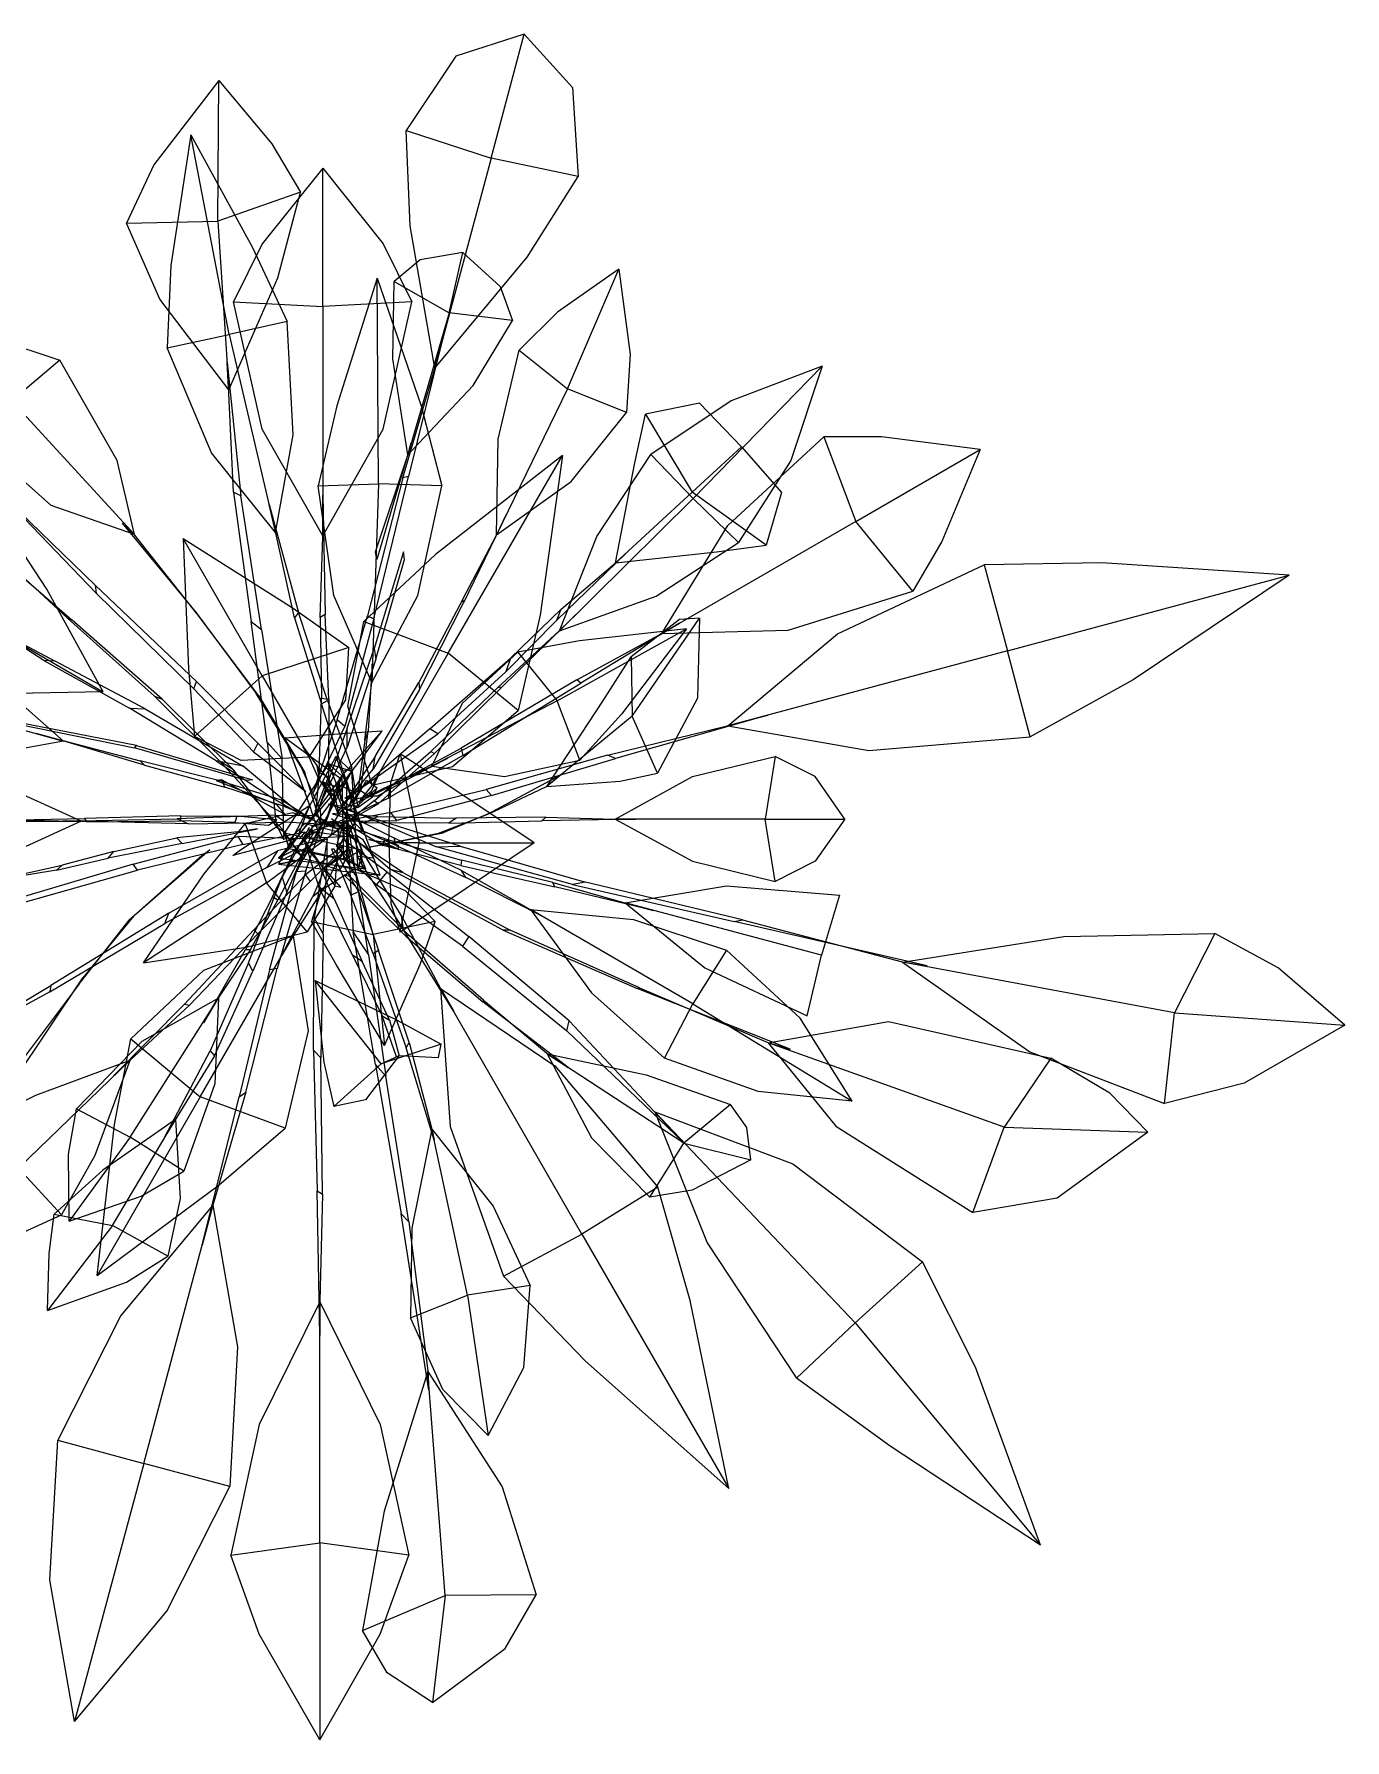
# Model space of a CAD drawing. Extents: x -0.0122 to 0.013, y -0.0111 to 0.0107.
# Drawn here: x -0.00378 to 0.013, y -0.01113 to 0.01068 of the extents above; entities that cross this region are included whole.
import ezdxf

# ---------------------------------------------------------------- set-up
doc = ezdxf.new("R2010")
doc.units = 0
doc.linetypes.add('LEAF_G', pattern=[10000, 10000, 0])
doc.layers.get('0').update_dxf_attribs({"linetype": 'CONTINUOUS'})

msp = doc.modelspace()

# ---------------------------------------------------------------- linework, layer by layer
at = {"color": 3, "linetype": 'LEAF_G'}
for points in [[(0.002497, 0.010685, 0.014079), (0.001621, 0.010403, 0.014939), (0.000987, 0.009454, 0.015629), (0.002072, 0.009097, 0.015394)], [(0.002497, 0.010685, 0.014079), (0.003115, 0.010003, 0.014939), (0.003189, 0.008864, 0.015629), (0.002072, 0.009097, 0.015394)], [(-0.001413, 0.01009, 0.003757), (-0.002243, 0.009012, 0.005473), (-0.002592, 0.008266, 0.006268), (-0.001426, 0.008292, 0.006254)], [(-0.001413, 0.01009, 0.003757), (-0.000733, 0.009282, 0.005676), (-0.000367, 0.008664, 0.006567), (-0.001426, 0.008292, 0.006254)], [(-0.001769, 0.009397, 0.018768), (-0.002024, 0.007725, 0.019124), (-0.002074, 0.006671, 0.019216), (-0.001277, 0.006843, 0.019178)], [(-0.001769, 0.009397, 0.018768), (-0.000981, 0.007955, 0.019302), (-0.000536, 0.007009, 0.019478), (-0.001277, 0.006843, 0.019178)], [(0.001352, 0.006411, 0.016085), (0.001039, 0.008233, 0.016054), (0.000987, 0.009454, 0.015629), (0.002072, 0.009097, 0.015394)], [(-0.000082, 0.008971, 0.009667), (-0.000856, 0.008004, 0.011199), (-0.001222, 0.00726, 0.012028), (-0.000082, 0.0072, 0.011792)], [(-0.000082, 0.008971, 0.009667), (0.000691, 0.008004, 0.011199), (0.001057, 0.00726, 0.012028), (-0.000082, 0.0072, 0.011792)], [(0.001352, 0.006411, 0.016085), (0.002533, 0.007833, 0.016054), (0.003189, 0.008864, 0.015629), (0.002072, 0.009097, 0.015394)], [(-0.001285, 0.006135, 0.008071), (-0.000658, 0.007566, 0.007401), (-0.000367, 0.008664, 0.006567), (-0.001426, 0.008292, 0.006254)], [(-0.001285, 0.006135, 0.008071), (-0.002168, 0.007296, 0.007198), (-0.002592, 0.008266, 0.006268), (-0.001426, 0.008292, 0.006254)], [(0.001712, 0.007894, 0.001228), (0.001163, 0.007799, 0.003544), (0.000832, 0.007523, 0.004912), (0.001538, 0.00712, 0.004835)], [(0.001712, 0.007894, 0.001228), (0.00219, 0.007459, 0.00352), (0.002347, 0.007022, 0.004878), (0.001538, 0.00712, 0.004835)], [(0.003708, 0.007678, 0.009642), (0.002922, 0.007129, 0.01108), (0.002433, 0.006644, 0.011885), (0.00305, 0.00615, 0.011684)], [(0.003708, 0.007678, 0.009642), (0.003854, 0.006588, 0.010976), (0.003806, 0.005846, 0.01173), (0.00305, 0.00615, 0.011684)], [(0.000616, 0.007562, 0.020599), (0.0001, 0.005931, 0.020848), (-0.000142, 0.004907, 0.020992), (0.000632, 0.004932, 0.020735)], [(0.000616, 0.007562, 0.020599), (0.001176, 0.005931, 0.020726), (0.001443, 0.004907, 0.020813), (0.000632, 0.004932, 0.020735)], [(0.001008, 0.005306, 0.007903), (0.000816, 0.006533, 0.006723), (0.000832, 0.007523, 0.004912), (0.001538, 0.00712, 0.004835)], [(-0.000082, 0.004267, 0.013153), (-0.000856, 0.005632, 0.012681), (-0.001222, 0.00726, 0.012028), (-0.000082, 0.0072, 0.011792)], [(-0.000082, 0.004267, 0.013153), (0.000691, 0.005632, 0.012681), (0.001057, 0.00726, 0.012028), (-0.000082, 0.0072, 0.011792)], [(-0.000684, 0.004309, 0.018975), (-0.000462, 0.00556, 0.01935), (-0.000536, 0.007009, 0.019478), (-0.001277, 0.006843, 0.019178)], [(0.001008, 0.005306, 0.007903), (0.001844, 0.006193, 0.006699), (0.002347, 0.007022, 0.004878), (0.001538, 0.00712, 0.004835)], [(-0.005389, 0.006675, 0.010568), (-0.004246, 0.00678, 0.011795), (-0.003445, 0.006514, 0.012478), (-0.004062, 0.005994, 0.012602)], [(-0.000684, 0.004309, 0.018975), (-0.001505, 0.005331, 0.019172), (-0.002074, 0.006671, 0.019216), (-0.001277, 0.006843, 0.019178)], [(0.001351, 0.006408, 0.016075), (0.001456, 0.0068, 0.01597), (0.001014, 0.005029, 0.016297), (0.000942, 0.005011, 0.016476)], [(0.002144, 0.004283, 0.013266), (0.002165, 0.005503, 0.01275), (0.002433, 0.006644, 0.011885), (0.00305, 0.00615, 0.011684)], [(-0.002492, 0.004284, 0.013556), (-0.002714, 0.005233, 0.01292), (-0.003445, 0.006514, 0.012478), (-0.004062, 0.005994, 0.012602)], [(-0.001284, 0.006088, 0.008103), (-0.001306, 0.006485, 0.00774), (-0.001128, 0.004779, 0.008927), (-0.001225, 0.004828, 0.009087)], [(0.006309, 0.006438, 0.016471), (0.005146, 0.005995, 0.016946), (0.004117, 0.00531, 0.017176), (0.004659, 0.004746, 0.016943)], [(0.006309, 0.006438, 0.016471), (0.005907, 0.00523, 0.01686), (0.005239, 0.004182, 0.01705), (0.004659, 0.004746, 0.016943)], [(0.002144, 0.004283, 0.013266), (0.003097, 0.004962, 0.012645), (0.003806, 0.005846, 0.01173), (0.00305, 0.00615, 0.011684)], [(-0.002492, 0.004284, 0.013556), (-0.003558, 0.004658, 0.013278), (-0.00469, 0.005666, 0.013007), (-0.004062, 0.005994, 0.012602)], [(0.005279, 0.005408, -0.000683), (0.00474, 0.005963, 0.001662), (0.004049, 0.005825, 0.004587), (0.004647, 0.004827, 0.004522)], [(0.003663, 0.003922, 0.007853), (0.003911, 0.0052, 0.005838), (0.004049, 0.005825, 0.004587), (0.004647, 0.004827, 0.004522)], [(0.001007, 0.005302, 0.007907), (0.00105, 0.005456, 0.007565), (0.000609, 0.003966, 0.008803), (0.000594, 0.004062, 0.008897)], [(0.004257, 0.003019, 0.010909), (0.005102, 0.0044, 0.009929), (0.006331, 0.005533, 0.00859), (0.00674, 0.004453, 0.008432)], [(0.008331, 0.005372, 0.005148), (0.007068, 0.005535, 0.007263), (0.006331, 0.005533, 0.00859), (0.00674, 0.004453, 0.008432)], [(0.002985, 0.005297, 0.025017), (0.00136, 0.004029, 0.023657), (0.000444, 0.003175, 0.022801), (0.001525, 0.002768, 0.022645)], [(0.002985, 0.005297, 0.025017), (0.002699, 0.003255, 0.023657), (0.002418, 0.002035, 0.022801), (0.001525, 0.002768, 0.022645)], [(0.002948, 0.003054, 0.016878), (0.003424, 0.004262, 0.01714), (0.004117, 0.00531, 0.017176), (0.004659, 0.004746, 0.016943)], [(0.005279, 0.005408, -0.000683), (0.005787, 0.004824, 0.001662), (0.005592, 0.004148, 0.004587), (0.004647, 0.004827, 0.004522)], [(0.008331, 0.005372, 0.005148), (0.007841, 0.004195, 0.007263), (0.007471, 0.003559, 0.00859), (0.00674, 0.004453, 0.008432)], [(0.001014, 0.005029, 0.016297), (0.000942, 0.005011, 0.016476), (0.00049, 0.003245, 0.016329), (0.000574, 0.003208, 0.016122)], [(-0.004107, 0.004708, 0.017371), (-0.004256, 0.004857, 0.017284), (-0.002993, 0.003638, 0.016981), (-0.002981, 0.003534, 0.017143)], [(-0.001128, 0.004779, 0.008927), (-0.001225, 0.004828, 0.009087), (-0.000998, 0.003171, 0.009759), (-0.000866, 0.00307, 0.009605)], [(0.000545, 0.002394, 0.019966), (0.00006, 0.003506, 0.0205), (-0.000142, 0.004907, 0.020992), (0.000632, 0.004932, 0.020735)], [(0.000545, 0.002394, 0.019966), (0.001136, 0.003506, 0.020379), (0.001443, 0.004907, 0.020813), (0.000632, 0.004932, 0.020735)], [(0.003663, 0.003922, 0.007853), (0.004958, 0.004062, 0.005838), (0.005592, 0.004148, 0.004587), (0.004647, 0.004827, 0.004522)], [(-0.000683, 0.004304, 0.018973), (-0.000767, 0.004671, 0.018996), (-0.000392, 0.003288, 0.018715), (-0.000443, 0.003221, 0.018821)], [(-0.000082, 0.004259, 0.013152), (-0.000082, 0.00479, 0.013063), (-0.000051, 0.003261, 0.013348), (-0.000116, 0.003222, 0.013526)], [(0.002948, 0.003054, 0.016878), (0.004185, 0.003497, 0.017054), (0.005239, 0.004182, 0.01705), (0.004659, 0.004746, 0.016943)], [(-0.00447, 0.004256, 0.008501), (-0.004679, 0.004398, 0.008222), (-0.003289, 0.00319, 0.008967), (-0.003347, 0.003214, 0.009087)], [(-0.002488, 0.004279, 0.013557), (-0.002649, 0.004429, 0.013418), (-0.001692, 0.003275, 0.013755), (-0.001696, 0.003279, 0.01389)], [(0.002141, 0.004278, 0.013268), (0.00227, 0.004544, 0.013034), (0.00172, 0.003411, 0.013773), (0.001709, 0.00346, 0.013899)], [(0.004257, 0.003019, 0.010909), (0.005876, 0.003061, 0.009929), (0.007471, 0.003559, 0.00859), (0.00674, 0.004453, 0.008432)], [(-0.002891, 0.002275, 0.001412), (-0.003613, 0.003585, 0.003072), (-0.004056, 0.004264, 0.004339), (-0.004415, 0.003155, 0.004366)], [(-0.001869, 0.004235, 0.022356), (-0.000461, 0.003342, 0.021308), (0.000251, 0.002842, 0.020521), (-0.000856, 0.00248, 0.020474)], [(-0.001869, 0.004235, 0.022356), (-0.0018, 0.002569, 0.021308), (-0.001723, 0.001702, 0.020521), (-0.000856, 0.00248, 0.020474)], [(0.000964, 0.003966, 0.011958), (0.00095, 0.004062, 0.012052), (0.000578, 0.002828, 0.012963), (0.000598, 0.002692, 0.012885)], [(0.003659, 0.003918, 0.00786), (0.003795, 0.004043, 0.007353), (0.002915, 0.003191, 0.008772), (0.00297, 0.00333, 0.008894)], [(0.005103, 0.00184, 0.015332), (0.006507, 0.003017, 0.015809), (0.008381, 0.003899, 0.01601), (0.00868, 0.002799, 0.015766)], [(0.012287, 0.003766, 0.015311), (0.009887, 0.003923, 0.015871), (0.008381, 0.003899, 0.01601), (0.00868, 0.002799, 0.015766)], [(0.012287, 0.003766, 0.015311), (0.010288, 0.002429, 0.015871), (0.008971, 0.001697, 0.01601), (0.00868, 0.002799, 0.015766)], [(-0.002993, 0.003638, 0.016981), (-0.002981, 0.003534, 0.017143), (-0.001731, 0.002313, 0.016322), (-0.001696, 0.002406, 0.016119)], [(-0.001692, 0.003275, 0.013755), (-0.001696, 0.003279, 0.01389), (-0.000935, 0.002253, 0.013992), (-0.000898, 0.002224, 0.013841)], [(-0.000392, 0.003288, 0.018715), (-0.000443, 0.003221, 0.018821), (-0.000099, 0.002119, 0.018311), (-0.00002, 0.002162, 0.018181)], [(0.00172, 0.003411, 0.013773), (0.001709, 0.00346, 0.013899), (0.00115, 0.002395, 0.014281), (0.001156, 0.002303, 0.014152)], [(0.002945, 0.003054, 0.016849), (0.003212, 0.003315, 0.016877), (0.002212, 0.002333, 0.016502), (0.002153, 0.002325, 0.016623)], [(0.002915, 0.003191, 0.008772), (0.00297, 0.00333, 0.008894), (0.00232, 0.002705, 0.00956), (0.002263, 0.002529, 0.009267)], [(-0.003397, 0.001643, 0.015404), (-0.004336, 0.002467, 0.015846), (-0.005624, 0.003084, 0.016132), (-0.005851, 0.002314, 0.015986)], [(-0.002891, 0.002275, 0.001412), (-0.004386, 0.002245, 0.003072), (-0.005195, 0.002289, 0.004339), (-0.004415, 0.003155, 0.004366)], [(-0.004269, 0.003071, 0.008052), (-0.004285, 0.00308, 0.007522), (-0.003505, 0.002666, 0.009343), (-0.003649, 0.002674, 0.009472)], [(-0.003289, 0.00319, 0.008967), (-0.003347, 0.003214, 0.009087), (-0.002234, 0.002219, 0.009596), (-0.002135, 0.002179, 0.009479)], [(-0.000998, 0.003171, 0.009759), (-0.000866, 0.00307, 0.009605), (-0.000602, 0.001416, 0.009792), (-0.000794, 0.001628, 0.010052)], [(-0.000051, 0.003261, 0.013348), (-0.000116, 0.003222, 0.013526), (-0.000096, 0.002191, 0.013529), (-0.000005, 0.002181, 0.013321)], [(0.00049, 0.003245, 0.016329), (0.000574, 0.003208, 0.016122), (0.000199, 0.001832, 0.015605), (0.000102, 0.001917, 0.015969)], [(0.00055, 0.001079, 0.019395), (0.000241, 0.002091, 0.020965), (0.000444, 0.003175, 0.022801), (0.001525, 0.002768, 0.022645)], [(0.004574, 0.003081, 0.020466), (0.003205, 0.002925, 0.020402), (0.002416, 0.002779, 0.020229), (0.002919, 0.002157, 0.02007)], [(0.004574, 0.003081, 0.020466), (0.003743, 0.001987, 0.020341), (0.003209, 0.001398, 0.02014), (0.002919, 0.002157, 0.02007)], [(0.004258, 0.00302, 0.010911), (0.004485, 0.003151, 0.010674), (0.003222, 0.002385, 0.011194), (0.003168, 0.002429, 0.011375)], [(0.004738, 0.003214, 0.002835), (0.004484, 0.0032, 0.004545), (0.003864, 0.002722, 0.0065), (0.003876, 0.001962, 0.006201)], [(0.004738, 0.003214, 0.002835), (0.004714, 0.002191, 0.004228), (0.004202, 0.001234, 0.006033), (0.003876, 0.001962, 0.006201)], [(-0.000255, 0.001439, 0.017472), (0.000216, 0.00217, 0.01886), (0.000251, 0.002842, 0.020521), (-0.000856, 0.00248, 0.020474)], [(-0.003505, 0.002666, 0.009343), (-0.003649, 0.002674, 0.009472), (-0.002555, 0.002066, 0.010769), (-0.002353, 0.002054, 0.010666)], [(0.000578, 0.002828, 0.012963), (0.000598, 0.002692, 0.012885), (0.000233, 0.001567, 0.013408), (0.000231, 0.00181, 0.013526)], [(0.000545, 0.002394, 0.019967), (0.000553, 0.002632, 0.020034), (0.000499, 0.001773, 0.019355), (0.000459, 0.001657, 0.019413)], [(0.00055, 0.001079, 0.019395), (0.001581, 0.001318, 0.020965), (0.002418, 0.002035, 0.022801), (0.001525, 0.002768, 0.022645)], [(0.00232, 0.002705, 0.00956), (0.002263, 0.002529, 0.009267), (0.001393, 0.001736, 0.009353), (0.00129, 0.0018, 0.009714)], [(0.001316, 0.001325, 0.018706), (0.001707, 0.002129, 0.019424), (0.002416, 0.002779, 0.020229), (0.002919, 0.002157, 0.02007)], [(0.002787, 0.001063, 0.008279), (0.003494, 0.002142, 0.007202), (0.003864, 0.002722, 0.0065), (0.003876, 0.001962, 0.006201)], [(0.005103, 0.00184, 0.015332), (0.006907, 0.001523, 0.015809), (0.008971, 0.001697, 0.01601), (0.00868, 0.002799, 0.015766)], [(-0.001731, 0.002313, 0.016322), (-0.001696, 0.002406, 0.016119), (-0.000914, 0.001616, 0.014981), (-0.000967, 0.001505, 0.015348)], [(-0.000255, 0.001439, 0.017472), (-0.001124, 0.001397, 0.01886), (-0.001723, 0.001702, 0.020521), (-0.000856, 0.00248, 0.020474)], [(0.003222, 0.002385, 0.011194), (0.003168, 0.002429, 0.011375), (0.00169, 0.001552, 0.011461), (0.001712, 0.00146, 0.011255)], [(-0.003397, 0.001643, 0.015404), (-0.004615, 0.001421, 0.015877), (-0.006034, 0.001543, 0.016178), (-0.005851, 0.002314, 0.015986)], [(-0.002234, 0.002219, 0.009596), (-0.002135, 0.002179, 0.009479), (-0.001224, 0.001278, 0.009653), (-0.001391, 0.00138, 0.00984)], [(-0.000935, 0.002253, 0.013992), (-0.000898, 0.002224, 0.013841), (-0.000312, 0.001243, 0.01366), (-0.000367, 0.001326, 0.013911)], [(-0.000096, 0.002191, 0.013529), (-0.000005, 0.002181, 0.013321), (-0.00001, 0.001186, 0.012516), (-0.000127, 0.001237, 0.012881)], [(0.00115, 0.002395, 0.014281), (0.001156, 0.002303, 0.014152), (0.000564, 0.001283, 0.014198), (0.000589, 0.001448, 0.014412)], [(0.002212, 0.002333, 0.016502), (0.002153, 0.002325, 0.016623), (0.001301, 0.001509, 0.016174), (0.00135, 0.001484, 0.016025)], [(-0.002555, 0.002066, 0.010769), (-0.002353, 0.002054, 0.010666), (-0.001098, 0.001323, 0.011521), (-0.001446, 0.001389, 0.011676)], [(-0.000099, 0.002119, 0.018311), (-0.00002, 0.002162, 0.018181), (0.000292, 0.001303, 0.017435), (0.000178, 0.001254, 0.017675)], [(0.001316, 0.001325, 0.018706), (0.002245, 0.001191, 0.019363), (0.003209, 0.001398, 0.02014), (0.002919, 0.002157, 0.02007)], [(0.005095, 0.001838, 0.015329), (0.005613, 0.001977, 0.015382), (0.003663, 0.001422, 0.014894), (0.003564, 0.001463, 0.015056)], [(-0.003172, 0.000618, 0.020146), (-0.004874, 0.001391, 0.020446), (-0.006632, 0.001758, 0.020456), (-0.00661, 0.000618, 0.020212)], [(-0.004264, 0.001935, 0.012222), (-0.004236, 0.001911, 0.012412), (-0.00249, 0.001556, 0.012142), (-0.002464, 0.001589, 0.011919)], [(-0.000567, 0.001686, 0.022425), (0.00029, 0.001749, 0.021347), (0.000679, 0.001776, 0.020625), (0.000137, 0.00117, 0.020697)], [(0.000199, 0.001832, 0.015605), (0.000102, 0.001917, 0.015969), (-0.000167, 0.001104, 0.015344), (-0.000198, 0.00099, 0.014912)], [(0.000233, 0.001567, 0.013408), (0.000231, 0.00181, 0.013526), (-0.00017, 0.000685, 0.013863), (-0.000152, 0.000753, 0.013669)], [(0.000119, 0.001034, 0.018438), (0.000485, 0.001513, 0.019413), (0.000679, 0.001776, 0.020625), (0.000137, 0.00117, 0.020697)], [(0.001393, 0.001736, 0.009353), (0.00129, 0.0018, 0.009714), (0.000183, 0.000849, 0.009299), (0.000343, 0.000996, 0.008506)], [(0.000499, 0.001773, 0.019355), (0.000459, 0.001657, 0.019413), (0.000363, 0.000965, 0.018432), (0.000416, 0.001076, 0.018332)], [(0.002787, 0.001063, 0.008279), (0.003724, 0.001132, 0.006886), (0.004202, 0.001234, 0.006033), (0.003876, 0.001962, 0.006201)], [(-0.003392, 0.001642, 0.015401), (-0.003748, 0.001739, 0.015479), (-0.002418, 0.001393, 0.014985), (-0.002361, 0.001334, 0.015092)], [(-0.00249, 0.001556, 0.012142), (-0.002464, 0.001589, 0.011919), (-0.000982, 0.001149, 0.011249), (-0.001051, 0.001138, 0.011629)], [(-0.000914, 0.001616, 0.014981), (-0.000967, 0.001505, 0.015348), (-0.0003, 0.000998, 0.014231), (-0.0003, 0.000998, 0.013783)], [(-0.000602, 0.001416, 0.009792), (-0.000794, 0.001628, 0.010052), (-0.000679, 0.000582, 0.010055), (-0.000581, 0.000381, 0.009755)], [(-0.000567, 0.001686, 0.022425), (-0.000248, 0.000812, 0.021408), (-0.000114, 0.000394, 0.020714), (0.000137, 0.00117, 0.020697)], [(-0.000256, 0.00144, 0.017464), (-0.000331, 0.00157, 0.017817), (-0.000157, 0.001333, 0.016457), (-0.000126, 0.001148, 0.016409)], [(0.00169, 0.001552, 0.011461), (0.001712, 0.00146, 0.011255), (0.000763, 0.000919, 0.010695), (0.000775, 0.00106, 0.011055)], [(-0.002418, 0.001393, 0.014985), (-0.002361, 0.001334, 0.015092), (-0.001335, 0.001055, 0.014412), (-0.001364, 0.001125, 0.014272)], [(-0.001098, 0.001323, 0.011521), (-0.001446, 0.001389, 0.011676), (-0.000735, 0.000922, 0.012065), (-0.000367, 0.00071, 0.011923)], [(-0.001224, 0.001278, 0.009653), (-0.001391, 0.00138, 0.00984), (-0.000552, 0.000464, 0.00984), (-0.000657, 0.000531, 0.009676)], [(0.000086, 0.001448, 0.000092), (-0.000648, 0.00007, 0.000092), (-0.000327, 0.000135, 0.003714), (0.00029, 0.001254, 0.003714)], [(-0.000327, 0.000135, 0.003714), (0.00029, 0.001254, 0.003714), (-0.000008, 0.001353, 0.006006), (-0.000569, 0.000472, 0.006006)], [(-0.000008, 0.001353, 0.006006), (-0.000569, 0.000472, 0.006006), (-0.000511, 0.000264, 0.008436), (0.000165, 0.001193, 0.008436)], [(-0.000312, 0.001243, 0.01366), (-0.000367, 0.001326, 0.013911), (-0.000115, 0.000764, 0.013705), (-0.000104, 0.000587, 0.013447)], [(-0.000157, 0.001333, 0.016457), (-0.000126, 0.001148, 0.016409), (0.000026, 0.000925, 0.015584), (0.000002, 0.00115, 0.015585)], [(-0.000008, 0.001353, 0.006006), (0.000419, 0.000255, 0.005914), (0.00019, 0.000125, 0.008344), (0.000165, 0.001193, 0.008436)], [(0.000373, -0.000005, 0.003668), (0.00029, 0.001254, 0.003714), (-0.000008, 0.001353, 0.006006), (0.000419, 0.000255, 0.005914)], [(0.000086, 0.001448, 0.000092), (0.000648, -0.00007, -0.000092), (0.000373, -0.000005, 0.003668), (0.00029, 0.001254, 0.003714)], [(0.000564, 0.001283, 0.014198), (0.000589, 0.001448, 0.014412), (0.000228, 0.000902, 0.014374), (0.000101, 0.000728, 0.014147)], [(0.001301, 0.001509, 0.016174), (0.00135, 0.001484, 0.016025), (0.000627, 0.000842, 0.01539), (0.000578, 0.000879, 0.015653)], [(0.000765, 0.000341, 0.017784), (0.000791, 0.001114, 0.019228), (0.000909, 0.00148, 0.020978), (0.001152, 0.000341, 0.020994)], [(0.001313, 0.001325, 0.0187), (0.001521, 0.001424, 0.018999), (0.00092, 0.001109, 0.018148), (0.000792, 0.001086, 0.018185)], [(0.002626, 0.000341, 0.023336), (0.001468, 0.001114, 0.021942), (0.000909, 0.00148, 0.020978), (0.001152, 0.000341, 0.020994)], [(0.003663, 0.001422, 0.014894), (0.003564, 0.001463, 0.015056), (0.00201, 0.001025, 0.014254), (0.002077, 0.000949, 0.014051)], [(0.003661, 0.000647, 0.012077), (0.004652, 0.001189, 0.011384), (0.005709, 0.001445, 0.010429), (0.005578, 0.000647, 0.010318)], [(0.0066, 0.000647, 0.008022), (0.00622, 0.001189, 0.009333), (0.005709, 0.001445, 0.010429), (0.005578, 0.000647, 0.010318)], [(-0.001378, 0.001149, 0.011249), (-0.001447, 0.001138, 0.011629), (-0.000679, 0.000837, 0.011187), (-0.000571, 0.00071, 0.010771)], [(-0.001335, 0.001055, 0.014412), (-0.001364, 0.001125, 0.014272), (-0.000612, 0.000894, 0.013394), (-0.000572, 0.000806, 0.013647)], [(-0.000511, 0.000264, 0.008436), (0.000165, 0.001193, 0.008436), (0.000086, 0.001006, 0.010086), (-0.000648, 0.000148, 0.010086)], [(0.000086, 0.001006, 0.010086), (-0.000648, 0.000148, 0.010086), (-0.000419, 0.000264, 0.011691), (0.000227, 0.001126, 0.011691)], [(-0.000419, 0.000264, 0.011691), (0.000227, 0.001126, 0.011691), (0.000353, 0.00066, 0.016275), (-0.000236, 0.000493, 0.016504)], [(-0.00001, 0.001186, 0.012516), (-0.000127, 0.001237, 0.012881), (-0.000176, 0.000708, 0.012253), (-0.000176, 0.000756, 0.011932)], [(0.000119, 0.001034, 0.018438), (-0.000053, 0.000575, 0.019474), (-0.000114, 0.000394, 0.020714), (0.000137, 0.00117, 0.020697)], [(0.000007, 0.000999, 0.017059), (-0.000077, 0.001124, 0.017106), (-0.000094, 0.001115, 0.016887), (0.000079, 0.000917, 0.016822)], [(-0.000025, 0.001098, 0.017738), (0.00004, 0.001003, 0.017665), (0.000007, 0.000999, 0.017059), (-0.000077, 0.001124, 0.017106)], [(0.000116, 0.001036, 0.018432), (0.000113, 0.001055, 0.0187), (-0.000025, 0.001098, 0.017738), (0.00004, 0.001003, 0.017665)], [(0.000026, 0.000925, 0.015584), (0.000002, 0.00115, 0.015585), (0.000045, 0.001063, 0.015286), (0.000128, 0.000687, 0.015317)], [(0.00019, 0.000125, 0.008344), (0.000165, 0.001193, 0.008436), (0.000086, 0.001006, 0.010086), (0.000465, 0.000009, 0.01004)], [(0.000086, 0.001006, 0.010086), (0.000465, 0.000009, 0.01004), (0.000227, 0.000125, 0.011716), (0.000227, 0.001126, 0.011691)], [(0.000292, 0.001303, 0.017435), (0.000178, 0.001254, 0.017675), (0.000318, 0.000817, 0.017208), (0.000369, 0.000822, 0.016898)], [(0.000227, 0.000125, 0.011716), (0.000227, 0.001126, 0.011691), (0.000353, 0.00066, 0.016275), (0.000236, 0.000423, 0.016493)], [(0.000613, 0.001045, 0.015437), (0.000328, 0.000784, 0.015454), (0.000259, 0.000762, 0.014876), (0.00048, 0.001145, 0.014806)], [(0.000549, 0.001077, 0.019396), (0.000643, 0.00124, 0.019695), (0.00054, 0.000999, 0.018151), (0.000397, 0.000882, 0.018096)], [(0.00092, 0.001109, 0.018148), (0.000792, 0.001086, 0.018185), (0.000486, 0.000935, 0.017548), (0.000624, 0.000945, 0.01747)], [(0.002783, 0.001061, 0.008283), (0.002936, 0.001196, 0.007965), (0.00203, 0.00071, 0.008781), (0.002106, 0.000743, 0.008888)], [(-0.000612, 0.000894, 0.013394), (-0.000572, 0.000806, 0.013647), (-0.000214, 0.000659, 0.013119), (-0.000254, 0.000661, 0.012808)], [(0.000763, 0.000919, 0.010695), (0.000775, 0.00106, 0.011055), (0.00016, 0.000762, 0.010509), (0.000034, 0.000573, 0.010086)], [(0.000316, 0.001, 0.017482), (0.000256, 0.000817, 0.017672), (0.000153, 0.000887, 0.017072), (0.000126, 0.001083, 0.01683)], [(0.000627, 0.000842, 0.01539), (0.000578, 0.000879, 0.015653), (0.000172, 0.000561, 0.015326), (0.000137, 0.000561, 0.015015)], [(0.000517, 0.000937, 0.016727), (0.000299, 0.000896, 0.016882), (0.000202, 0.000913, 0.016369), (0.000386, 0.001024, 0.016294)], [(0.000363, 0.000965, 0.018432), (0.000416, 0.001076, 0.018332), (0.000316, 0.001, 0.017482), (0.000256, 0.000817, 0.017672)], [(0.000486, 0.000935, 0.017548), (0.000624, 0.000945, 0.01747), (0.000517, 0.000937, 0.016727), (0.000299, 0.000896, 0.016882)], [(0.000372, 0.000797, 0.016388), (0.000554, 0.000931, 0.016397), (0.000613, 0.001045, 0.015437), (0.000328, 0.000784, 0.015454)], [(0.00054, 0.000999, 0.018151), (0.000397, 0.000882, 0.018096), (0.000372, 0.000797, 0.016388), (0.000554, 0.000931, 0.016397)], [(0.00201, 0.001025, 0.014254), (0.002077, 0.000949, 0.014051), (0.000865, 0.00063, 0.012924), (0.000789, 0.000731, 0.013289)], [(-0.003999, 0.000633, 0.009162), (-0.0042, 0.000633, 0.009018), (-0.003132, 0.000655, 0.009264), (-0.003101, 0.000609, 0.009388)], [(-0.003132, 0.000655, 0.009264), (-0.003101, 0.000609, 0.009388), (-0.001899, 0.000624, 0.009313), (-0.001896, 0.000687, 0.009168)], [(-0.001943, 0.00065, 0.019132), (-0.0018, 0.000585, 0.019245), (-0.000567, 0.000605, 0.017758), (-0.000691, 0.000696, 0.017592)], [(-0.001899, 0.000624, 0.009313), (-0.001896, 0.000687, 0.009168), (-0.001181, 0.000683, 0.008693), (-0.001208, 0.000602, 0.00895)], [(-0.001234, 0.00018, 0.011346), (-0.001132, 0.000251, 0.011706), (-0.000251, 0.000821, 0.011121), (-0.000411, 0.000396, 0.010436)], [(-0.001181, 0.000683, 0.008693), (-0.001208, 0.000602, 0.00895), (-0.000777, 0.000567, 0.008516), (-0.000669, 0.000638, 0.008206)], [(0.000118, 0.000512, 0.019573), (-0.000463, 0.000728, 0.020744), (-0.001073, 0.000586, 0.022105), (-0.000802, -0.000171, 0.021965)], [(-0.000567, 0.000605, 0.017758), (-0.000691, 0.000696, 0.017592), (-0.000168, 0.00069, 0.01609), (0.000025, 0.000574, 0.016404)], [(-0.000168, 0.00069, 0.01609), (0.000025, 0.000574, 0.016404), (0.000282, 0.000524, 0.015381), (0.000092, 0.000524, 0.014976)], [(0.001374, 0.00029, 0.012052), (0.001678, 0.000298, 0.01229), (-0.000007, 0.000835, 0.012424), (0.000147, 0.000815, 0.012174)], [(0.000444, 0.000597, 0.013275), (0.000622, 0.000678, 0.013462), (0.00007, 0.000713, 0.013734), (0.000042, 0.000713, 0.013388)], [(0.000427, 0.000496, 0.017209), (0.000376, 0.000634, 0.017436), (0.000158, 0.000754, 0.016741), (0.000241, 0.000688, 0.016446)], [(0.000865, 0.00063, 0.012924), (0.000789, 0.000731, 0.013289), (0.00017, 0.000616, 0.012597), (0.000178, 0.000618, 0.012149)], [(0.001625, 0.000656, 0.013055), (0.001534, 0.000593, 0.012941), (0.000444, 0.000597, 0.013275), (0.000622, 0.000678, 0.013462)], [(0.00203, 0.00071, 0.008781), (0.002106, 0.000743, 0.008888), (0.001458, 0.000471, 0.009238), (0.001378, 0.000456, 0.00901)], [(0.002722, 0.000625, 0.012414), (0.002773, 0.000671, 0.012531), (0.001625, 0.000656, 0.013055), (0.001534, 0.000593, 0.012941)], [(0.003655, 0.000647, 0.01208), (0.003921, 0.000647, 0.011811), (0.002722, 0.000625, 0.012414), (0.002773, 0.000671, 0.012531)], [(-0.003172, 0.000618, 0.020146), (-0.004874, -0.000155, 0.020446), (-0.006632, -0.000522, 0.020456), (-0.00661, 0.000618, 0.020212)], [(-0.003175, 0.000618, 0.020142), (-0.003402, 0.000618, 0.020153), (-0.001943, 0.00065, 0.019132), (-0.0018, 0.000585, 0.019245)], [(-0.002376, -0.001193, 0.023814), (-0.0016, -0.000055, 0.022768), (-0.001073, 0.000586, 0.022105), (-0.000802, -0.000171, 0.021965)], [(-0.001949, 0.000408, 0.007834), (-0.001882, 0.000333, 0.00808), (-0.000916, 0.000523, 0.007679), (-0.001125, 0.000489, 0.007144)], [(-0.001167, 0.000424, 0.012978), (-0.001105, 0.00032, 0.013346), (-0.000308, 0.000482, 0.013011), (-0.000384, 0.000393, 0.012624)], [(0.000118, 0.000512, 0.019573), (0.000075, -0.00021, 0.020683), (-0.00028, -0.000796, 0.022016), (-0.000802, -0.000171, 0.021965)], [(-0.000602, -0.000096, 0.007991), (-0.00054, -0.000291, 0.008168), (-0.000245, 0.000383, 0.008137), (-0.000257, 0.000539, 0.007926)], [(-0.000569, 0.000472, 0.006006), (0.000419, 0.000255, 0.005914), (0.00019, 0.000125, 0.008344), (-0.000511, 0.000264, 0.008436)], [(0.000373, -0.000005, 0.003668), (-0.000327, 0.000135, 0.003714), (-0.000569, 0.000472, 0.006006), (0.000419, 0.000255, 0.005914)], [(0.000331, 0.000432, 0.008981), (0.000272, 0.000425, 0.009241), (-0.000502, 0.000388, 0.008917), (-0.000312, 0.000589, 0.008412)], [(-0.000439, 0.00025, 0.011927), (-0.000358, 0.000179, 0.012175), (-0.000193, 0.000483, 0.011714), (-0.000235, 0.000453, 0.011492)], [(-0.000419, -0.000025, 0.014454), (-0.000296, -0.000016, 0.01482), (-0.000069, 0.00064, 0.014291), (-0.000069, 0.00064, 0.013843)], [(0.000227, 0.000125, 0.011716), (-0.000419, 0.000264, 0.011691), (-0.000236, 0.000493, 0.016504), (0.000236, 0.000423, 0.016493)], [(-0.000218, 0.000554, 0.016822), (0.000045, 0.000613, 0.016805), (0.00005, 0.000602, 0.016397), (-0.000222, 0.000447, 0.016378)], [(0.000088, 0.00062, 0.017458), (-0.000068, 0.000603, 0.017481), (-0.000218, 0.000554, 0.016822), (0.000045, 0.000613, 0.016805)], [(0.000054, 0.000556, 0.018703), (0.000177, 0.000578, 0.018651), (0.000088, 0.00062, 0.017458), (-0.000068, 0.000603, 0.017481)], [(0.000119, 0.000512, 0.019573), (0.000029, 0.000446, 0.019794), (0.000054, 0.000556, 0.018703), (0.000177, 0.000578, 0.018651)], [(0.000782, 0.000007, 0.013349), (0.000944, -0.000037, 0.013697), (0.000205, 0.000463, 0.013445), (0.00003, 0.000654, 0.01308)], [(0.000188, 0.000422, 0.01688), (0.000125, 0.000276, 0.016888), (0.000106, 0.000344, 0.016679), (0.000189, 0.000602, 0.016691)], [(0.000688, 0.000308, 0.013286), (0.000716, 0.000393, 0.013541), (0.000153, 0.000573, 0.013369), (0.0002, 0.000601, 0.013091)], [(0.000309, -0.000801, 0.013079), (0.000502, -0.001091, 0.013246), (0.000238, 0.000613, 0.01366), (0.000237, 0.000501, 0.013388)], [(0.000414, 0.000253, 0.017815), (0.000415, 0.00007, 0.017682), (0.000366, 0.000166, 0.01646), (0.000336, 0.000451, 0.016719)], [(0.000366, 0.000166, 0.01646), (0.000336, 0.000451, 0.016719), (0.000428, 0.00039, 0.015852), (0.000569, 0.000147, 0.015503)], [(0.000828, 0.000408, 0.01834), (0.000857, 0.00031, 0.018219), (0.000427, 0.000496, 0.017209), (0.000376, 0.000634, 0.017436)], [(0.001458, 0.000471, 0.009238), (0.001378, 0.000456, 0.00901), (0.000569, 0.000294, 0.008954), (0.000511, 0.000286, 0.009214)], [(0.003661, 0.000647, 0.012077), (0.004652, 0.000106, 0.011384), (0.005709, -0.000151, 0.010429), (0.005578, 0.000647, 0.010318)], [(0.0066, 0.000647, 0.008022), (0.00622, 0.000106, 0.009333), (0.005709, -0.000151, 0.010429), (0.005578, 0.000647, 0.010318)], [(-0.003417, 0.000059, 0.00759), (-0.00349, -0.000006, 0.007684), (-0.002828, 0.000146, 0.008079), (-0.002756, 0.000232, 0.007864)], [(-0.002828, 0.000146, 0.008079), (-0.002756, 0.000232, 0.007864), (-0.001949, 0.000408, 0.007834), (-0.001882, 0.000333, 0.00808)], [(-0.002557, -0.000647, 0.011891), (-0.002501, -0.00059, 0.011554), (-0.00163, 0.00018, 0.011346), (-0.001528, 0.000251, 0.011706)], [(-0.00245, -0.000008, 0.014036), (-0.002509, 0.00007, 0.013832), (-0.001167, 0.000424, 0.012978), (-0.001105, 0.00032, 0.013346)], [(-0.002102, -0.000691, 0.0128), (-0.002051, -0.000557, 0.012625), (-0.000662, 0.000239, 0.012924), (-0.000796, 0.000027, 0.013218)], [(-0.000662, 0.000239, 0.012924), (-0.000796, 0.000027, 0.013218), (-0.000056, 0.000397, 0.013516), (-0.000069, 0.00039, 0.013019)], [(-0.000658, -0.000389, 0.012665), (-0.000725, -0.00035, 0.012526), (-0.000439, 0.00025, 0.011927), (-0.000358, 0.000179, 0.012175)], [(-0.000648, 0.000148, 0.010086), (0.000465, 0.000009, 0.01004), (0.000227, 0.000125, 0.011716), (-0.000419, 0.000264, 0.011691)], [(0.00019, 0.000125, 0.008344), (-0.000511, 0.000264, 0.008436), (-0.000648, 0.000148, 0.010086), (0.000465, 0.000009, 0.01004)], [(-0.000135, -0.000213, 0.009157), (0.000063, -0.000375, 0.009244), (-0.000172, 0.000157, 0.009544), (-0.000331, 0.000415, 0.009462)], [(-0.000301, -0.000068, 0.016305), (-0.000244, -0.000154, 0.016555), (0.000153, 0.000246, 0.016071), (0.000177, 0.000304, 0.015764)], [(0.000072, -0.000206, 0.008942), (0.000148, -0.000223, 0.009201), (-0.000245, 0.000228, 0.008934), (-0.000298, 0.000343, 0.008647)], [(-0.000192, -0.000622, 0.014254), (-0.000075, -0.000826, 0.014561), (-0.000026, 0.000102, 0.014449), (-0.000026, 0.00039, 0.014106)], [(0.00012, 0.000132, 0.016581), (-0.000053, 0.000015, 0.016492), (-0.000031, 0.000042, 0.015419), (0.000229, 0.00026, 0.015605)], [(-0.000031, 0.000042, 0.015419), (0.000229, 0.00026, 0.015605), (0.00029, 0.000267, 0.014861), (0.000132, -0.000007, 0.014784)], [(0.000278, -0.000326, 0.014743), (0.000378, -0.000278, 0.01499), (0.000064, 0.000263, 0.014238), (0.000029, 0.000263, 0.013927)], [(0.000605, -0.000195, 0.016388), (0.000744, -0.000033, 0.016711), (0.000195, 0.000371, 0.01607), (0.000092, 0.000303, 0.015639)], [(0.000226, 0.000111, 0.017491), (0.000267, 0.000233, 0.017452), (0.000188, 0.000422, 0.01688), (0.000125, 0.000276, 0.016888)], [(0.000326, 0.000011, 0.018189), (0.000354, -0.000095, 0.018434), (0.000226, 0.000111, 0.017491), (0.000267, 0.000233, 0.017452)], [(0.000953, -0.000769, 0.019147), (0.000926, -0.000593, 0.019223), (0.000414, 0.000253, 0.017815), (0.000415, 0.00007, 0.017682)], [(0.000686, 0.000354, 0.015809), (0.000886, 0.000263, 0.015863), (0.000869, 0.000269, 0.015549), (0.000507, 0.000385, 0.015484)], [(0.00089, 0.000309, 0.016767), (0.000733, 0.000374, 0.016675), (0.000686, 0.000354, 0.015809), (0.000886, 0.000263, 0.015863)], [(0.001695, 0.000121, 0.013918), (0.001686, 0.000053, 0.013775), (0.000688, 0.000308, 0.013286), (0.000716, 0.000393, 0.013541)], [(0.000768, 0.000341, 0.017776), (0.000823, 0.000341, 0.018156), (0.00089, 0.000309, 0.016767), (0.000733, 0.000374, 0.016675)], [(0.000765, 0.000341, 0.017784), (0.000791, -0.000433, 0.019228), (0.000909, -0.000799, 0.020978), (0.001152, 0.000341, 0.020994)], [(0.001748, -0.000101, 0.019204), (0.001694, -0.000011, 0.019289), (0.000828, 0.000408, 0.01834), (0.000857, 0.00031, 0.018219)], [(0.002626, 0.000341, 0.023336), (0.001468, -0.000433, 0.021942), (0.000909, -0.000799, 0.020978), (0.001152, 0.000341, 0.020994)], [(0.00328, -0.000161, 0.011809), (0.003113, -0.000191, 0.011659), (0.001374, 0.00029, 0.012052), (0.001678, 0.000298, 0.01229)], [(-0.00419, -0.000121, 0.007034), (-0.004355, -0.00015, 0.006696), (-0.003417, 0.000059, 0.00759), (-0.00349, -0.000006, 0.007684)], [(-0.004127, -0.000411, 0.014607), (-0.004035, -0.000454, 0.014772), (-0.00245, -0.000008, 0.014036), (-0.002509, 0.00007, 0.013832)], [(-0.000648, 0.00007, 0.000092), (0.000648, -0.00007, -0.000092), (0.000373, -0.000005, 0.003668), (-0.000327, 0.000135, 0.003714)], [(0.000327, 0.000012, 0.018194), (-0.000102, -0.000267, 0.019221), (-0.000227, -0.000662, 0.020405), (0.000562, -0.00083, 0.020283)], [(-0.000207, -0.000343, 0.017501), (-0.000061, -0.00022, 0.017533), (0.00012, 0.000132, 0.016581), (-0.000053, 0.000015, 0.016492)], [(0.000327, 0.000012, 0.018194), (0.000974, -0.000267, 0.019099), (0.001359, -0.000662, 0.020226), (0.000562, -0.00083, 0.020283)], [(0.002316, -0.000773, 0.013722), (0.002229, -0.000776, 0.013512), (0.000782, 0.000007, 0.013349), (0.000944, -0.000037, 0.013697)], [(0.002889, -0.000222, 0.014186), (0.002862, -0.000164, 0.014305), (0.001695, 0.000121, 0.013918), (0.001686, 0.000053, 0.013775)], [(-0.002376, -0.001193, 0.023814), (-0.001062, -0.000993, 0.022708), (-0.00028, -0.000796, 0.022016), (-0.000802, -0.000171, 0.021965)], [(-0.000976, -0.001298, 0.00801), (-0.001033, -0.001191, 0.007908), (-0.000602, -0.000096, 0.007991), (-0.00054, -0.000291, 0.008168)], [(-0.000911, -0.000822, 0.016884), (-0.000965, -0.00077, 0.016744), (-0.000301, -0.000068, 0.016305), (-0.000244, -0.000154, 0.016555)], [(-0.000663, -0.001266, 0.015675), (-0.000762, -0.001282, 0.015471), (-0.000419, -0.000025, 0.014454), (-0.000296, -0.000016, 0.01482)], [(0.000425, -0.001173, 0.008564), (0.0003, -0.001096, 0.008506), (-0.000135, -0.000213, 0.009157), (0.000063, -0.000375, 0.009244)], [(0.001026, -0.000841, 0.012659), (0.000982, -0.000853, 0.012507), (0.000189, -0.000067, 0.012124), (0.000264, -0.000084, 0.012383)], [(0.001789, -0.000856, 0.01757), (0.001706, -0.000977, 0.017398), (0.000605, -0.000195, 0.016388), (0.000744, -0.000033, 0.016711)], [(0.00258, -0.000513, 0.019821), (0.002718, -0.000592, 0.019814), (0.001748, -0.000101, 0.019204), (0.001694, -0.000011, 0.019289)], [(0.003782, -0.000425, 0.014567), (0.004145, -0.000522, 0.014548), (0.002889, -0.000222, 0.014186), (0.002862, -0.000164, 0.014305)], [(0.005183, -0.000664, 0.010747), (0.005288, -0.000643, 0.010908), (0.00328, -0.000161, 0.011809), (0.003113, -0.000191, 0.011659)], [(0.003787, -0.000426, 0.014568), (0.005086, -0.000208, 0.01471), (0.006529, -0.000326, 0.014709), (0.006301, -0.001096, 0.014563)], [(-0.001071, -0.001022, 0.012584), (-0.001004, -0.001021, 0.012702), (-0.000658, -0.000389, 0.012665), (-0.000725, -0.00035, 0.012526)], [(-0.00046, -0.000845, 0.018348), (-0.000603, -0.001092, 0.018805), (-0.000207, -0.000343, 0.017501), (-0.000061, -0.00022, 0.017533)], [(0.000633, -0.001035, 0.015648), (0.000563, -0.001079, 0.015512), (0.000278, -0.000326, 0.014743), (0.000378, -0.000278, 0.01499)], [(0.003787, -0.000426, 0.014568), (0.004808, -0.001254, 0.014741), (0.006119, -0.001868, 0.014755), (0.006301, -0.001096, 0.014563)], [(-0.003562, -0.001482, 0.012066), (-0.003575, -0.001565, 0.01224), (-0.002102, -0.000691, 0.0128), (-0.002051, -0.000557, 0.012625)], [(-0.003152, -0.001386, 0.011333), (-0.003208, -0.001472, 0.011497), (-0.002557, -0.000647, 0.011891), (-0.002501, -0.00059, 0.011554)], [(-0.000107, -0.002407, 0.014465), (-0.000198, -0.002307, 0.014283), (-0.000192, -0.000622, 0.014254), (-0.000075, -0.000826, 0.014561)], [(0.001424, -0.001521, 0.020023), (0.001594, -0.001816, 0.020119), (0.000953, -0.000769, 0.019147), (0.000926, -0.000593, 0.019223)], [(0.002579, -0.000512, 0.019825), (0.003359, -0.001576, 0.019948), (0.004291, -0.002413, 0.01985), (0.004656, -0.001715, 0.019637)], [(0.002579, -0.000512, 0.019825), (0.003897, -0.000638, 0.019888), (0.005084, -0.001032, 0.019761), (0.004656, -0.001715, 0.019637)], [(0.007332, -0.001181, 0.009898), (0.007652, -0.001232, 0.009467), (0.005183, -0.000664, 0.010747), (0.005288, -0.000643, 0.010908)], [(-0.000461, -0.000847, 0.018356), (-0.001609, -0.001289, 0.019438), (-0.002539, -0.002166, 0.020695), (-0.00165, -0.002905, 0.020549)], [(-0.00185, -0.001721, 0.016967), (-0.001786, -0.001735, 0.017086), (-0.000911, -0.000822, 0.016884), (-0.000965, -0.00077, 0.016744)], [(-0.000461, -0.000847, 0.018356), (-0.00027, -0.002062, 0.019438), (-0.000564, -0.003305, 0.020695), (-0.00165, -0.002905, 0.020549)], [(0.000709, -0.002249, 0.021592), (0.000089, -0.001214, 0.020923), (-0.000227, -0.000662, 0.020405), (0.000562, -0.00083, 0.020283)], [(0.000725, -0.002642, 0.012502), (0.000592, -0.002493, 0.012395), (0.000309, -0.000801, 0.013079), (0.000502, -0.001091, 0.013246)], [(0.000709, -0.002249, 0.021592), (0.001165, -0.001214, 0.020802), (0.001359, -0.000662, 0.020226), (0.000562, -0.00083, 0.020283)], [(0.001969, -0.001692, 0.012609), (0.001976, -0.001668, 0.012742), (0.001026, -0.000841, 0.012659), (0.000982, -0.000853, 0.012507)], [(0.003041, -0.002062, 0.018096), (0.00307, -0.001935, 0.018238), (0.001789, -0.000856, 0.01757), (0.001706, -0.000977, 0.017398)], [(0.003943, -0.00152, 0.013264), (0.00397, -0.001512, 0.013455), (0.002316, -0.000773, 0.013722), (0.002229, -0.000776, 0.013512)], [(0.007339, -0.001182, 0.009893), (0.009403, -0.000854, 0.008621), (0.011335, -0.000816, 0.006395), (0.010818, -0.001833, 0.006156)], [(0.012998, -0.00199, 0.001353), (0.012146, -0.001254, 0.004564), (0.011335, -0.000816, 0.006395), (0.010818, -0.001833, 0.006156)], [(-0.001414, -0.001637, 0.012485), (-0.001606, -0.001959, 0.012443), (-0.001071, -0.001022, 0.012584), (-0.001004, -0.001021, 0.012702)], [(0.000984, -0.00228, 0.016072), (0.001026, -0.002213, 0.016182), (0.000633, -0.001035, 0.015648), (0.000563, -0.001079, 0.015512)], [(0.006695, -0.002961, 0.018471), (0.006027, -0.001899, 0.019302), (0.005084, -0.001032, 0.019761), (0.004656, -0.001715, 0.019637)], [(-0.001522, -0.002319, 0.007486), (-0.001468, -0.002382, 0.007592), (-0.000976, -0.001298, 0.00801), (-0.001033, -0.001191, 0.007908)], [(-0.001149, -0.002906, 0.016286), (-0.001065, -0.002844, 0.016448), (-0.000663, -0.001266, 0.015675), (-0.000762, -0.001282, 0.015471)], [(0.000677, -0.00187, 0.007531), (0.000771, -0.001925, 0.007612), (0.000425, -0.001173, 0.008564), (0.0003, -0.001096, 0.008506)], [(0.007339, -0.001182, 0.009893), (0.008966, -0.00233, 0.008471), (0.010691, -0.002992, 0.006174), (0.010818, -0.001833, 0.006156)], [(-0.004739, -0.002198, 0.01174), (-0.005103, -0.002408, 0.011402), (-0.003562, -0.001482, 0.012066), (-0.003575, -0.001565, 0.01224)], [(-0.003897, -0.002395, 0.010746), (-0.004032, -0.002695, 0.010319), (-0.003152, -0.001386, 0.011333), (-0.003208, -0.001472, 0.011497)], [(-0.000178, -0.001418, 0.002041), (0.000863, -0.001923, 0.003093), (0.001435, -0.002233, 0.003921), (0.000666, -0.002485, 0.004027)], [(-0.000178, -0.001418, 0.002041), (-0.000069, -0.002464, 0.003197), (0.000061, -0.003031, 0.004075), (0.000666, -0.002485, 0.004027)], [(0.001424, -0.001522, 0.020022), (0.001548, -0.003284, 0.020703), (0.002232, -0.005201, 0.021369), (0.003236, -0.004661, 0.021127)], [(0.001424, -0.001522, 0.020022), (0.002888, -0.002511, 0.020703), (0.004206, -0.004061, 0.021369), (0.003236, -0.004661, 0.021127)], [(0.005613, -0.002213, 0.012855), (0.005898, -0.002295, 0.012633), (0.003943, -0.00152, 0.013264), (0.00397, -0.001512, 0.013455)], [(-0.001417, -0.001642, 0.012486), (-0.002395, -0.002199, 0.012263), (-0.003233, -0.003058, 0.011898), (-0.002544, -0.003421, 0.011654)], [(-0.00255, -0.002439, 0.01689), (-0.002758, -0.002639, 0.016839), (-0.00185, -0.001721, 0.016967), (-0.001786, -0.001735, 0.017086)], [(-0.001417, -0.001642, 0.012486), (-0.001463, -0.00274, 0.012158), (-0.001859, -0.003856, 0.011743), (-0.002544, -0.003421, 0.011654)], [(0.002813, -0.002368, 0.012493), (0.00306, -0.002529, 0.012267), (0.001969, -0.001692, 0.012609), (0.001976, -0.001668, 0.012742)], [(0.006695, -0.002961, 0.018471), (0.005489, -0.002836, 0.019363), (0.004291, -0.002413, 0.01985), (0.004656, -0.001715, 0.019637)], [(0.000896, -0.002383, 0.006597), (0.000861, -0.002394, 0.006228), (0.000677, -0.00187, 0.007531), (0.000771, -0.001925, 0.007612)], [(0.00416, -0.003092, 0.018416), (0.004529, -0.003484, 0.018435), (0.003041, -0.002062, 0.018096), (0.00307, -0.001935, 0.018238)], [(0.00562, -0.002216, 0.012853), (0.00716, -0.001944, 0.012289), (0.009234, -0.00241, 0.011723), (0.008639, -0.003294, 0.011248)], [(0.012998, -0.00199, 0.001353), (0.011709, -0.00273, 0.004414), (0.010691, -0.002992, 0.006174), (0.010818, -0.001833, 0.006156)], [(-0.002969, -0.005191, 0.021376), (-0.002747, -0.003259, 0.021066), (-0.002539, -0.002166, 0.020695), (-0.00165, -0.002905, 0.020549)], [(-0.001948, -0.003167, 0.006953), (-0.002101, -0.003416, 0.006715), (-0.001522, -0.002319, 0.007486), (-0.001468, -0.002382, 0.007592)], [(-0.000151, -0.004109, 0.013835), (-0.000086, -0.004151, 0.014012), (-0.000107, -0.002407, 0.014465), (-0.000198, -0.002307, 0.014283)], [(0.000897, -0.002379, 0.006627), (0.000466, -0.002944, 0.005472), (0.000061, -0.003031, 0.004075), (0.000666, -0.002485, 0.004027)], [(0.000897, -0.002379, 0.006627), (0.001398, -0.002402, 0.005367), (0.001435, -0.002233, 0.003921), (0.000666, -0.002485, 0.004027)], [(0.001314, -0.003318, 0.01631), (0.001345, -0.003461, 0.016245), (0.000984, -0.00228, 0.016072), (0.001026, -0.002213, 0.016182)], [(0.002792, -0.002354, 0.012509), (0.003357, -0.00343, 0.011907), (0.004105, -0.00419, 0.010915), (0.00454, -0.0035, 0.010941)], [(0.002792, -0.002354, 0.012509), (0.004056, -0.002626, 0.012099), (0.005136, -0.003005, 0.011197), (0.00454, -0.0035, 0.010941)], [(0.00562, -0.002216, 0.012853), (0.006483, -0.003283, 0.011915), (0.008236, -0.004385, 0.011171), (0.008639, -0.003294, 0.011248)], [(-0.002551, -0.00244, 0.016896), (-0.003759, -0.002888, 0.017011), (-0.004546, -0.003284, 0.0168), (-0.003973, -0.003817, 0.01657)], [(-0.002551, -0.00244, 0.016896), (-0.002998, -0.003654, 0.016926), (-0.003425, -0.004413, 0.016674), (-0.003973, -0.003817, 0.01657)], [(0.000923, -0.004403, 0.011137), (0.001022, -0.004504, 0.011269), (0.000725, -0.002642, 0.012502), (0.000592, -0.002493, 0.012395)], [(0.010476, -0.003356, 0.008149), (0.009992, -0.00286, 0.010447), (0.009234, -0.00241, 0.011723), (0.008639, -0.003294, 0.011248)], [(-0.002969, -0.005191, 0.021376), (-0.001407, -0.004032, 0.021066), (-0.000564, -0.003305, 0.020695), (-0.00165, -0.002905, 0.020549)], [(-0.001487, -0.00429, 0.016896), (-0.001624, -0.004801, 0.016978), (-0.001149, -0.002906, 0.016286), (-0.001065, -0.002844, 0.016448)], [(0.005395, -0.00371, 0.008701), (0.005346, -0.003297, 0.010208), (0.005136, -0.003005, 0.011197), (0.00454, -0.0035, 0.010941)], [(-0.001967, -0.003196, 0.006933), (-0.002894, -0.003844, 0.006565), (-0.003517, -0.004408, 0.006048), (-0.002774, -0.004553, 0.005744)], [(-0.003326, -0.004494, 0.010245), (-0.003335, -0.003637, 0.011325), (-0.003233, -0.003058, 0.011898), (-0.002544, -0.003421, 0.011654)], [(-0.001967, -0.003196, 0.006933), (-0.001907, -0.004208, 0.006311), (-0.002062, -0.004945, 0.005674), (-0.002774, -0.004553, 0.005744)], [(0.004166, -0.003098, 0.018418), (0.004838, -0.004774, 0.018986), (0.005982, -0.006503, 0.019157), (0.006732, -0.005795, 0.018613)], [(0.004166, -0.003098, 0.018418), (0.005932, -0.003763, 0.018567), (0.007594, -0.005014, 0.018539), (0.006732, -0.005795, 0.018613)], [(-0.003326, -0.004494, 0.010245), (-0.002404, -0.004178, 0.01122), (-0.001859, -0.003856, 0.011743), (-0.002544, -0.003421, 0.011654)], [(0.001314, -0.003318, 0.016313), (0.001059, -0.004586, 0.016024), (0.001042, -0.005731, 0.015505), (0.001769, -0.005441, 0.015274)], [(0.001314, -0.003318, 0.016313), (0.002098, -0.004306, 0.015907), (0.002574, -0.005318, 0.015332), (0.001769, -0.005441, 0.015274)], [(0.010476, -0.003356, 0.008149), (0.009315, -0.0042, 0.010073), (0.008236, -0.004385, 0.011171), (0.008639, -0.003294, 0.011248)], [(0.005395, -0.00371, 0.008701), (0.004646, -0.004101, 0.010016), (0.004105, -0.00419, 0.010915), (0.00454, -0.0035, 0.010941)], [(-0.004884, -0.00463, 0.015747), (-0.004191, -0.004766, 0.016274), (-0.003425, -0.004413, 0.016674), (-0.003973, -0.003817, 0.01657)], [(-0.00012, -0.00552, 0.013185), (-0.00012, -0.00596, 0.012874), (-0.000151, -0.004109, 0.013835), (-0.000086, -0.004151, 0.014012)], [(0.005115, -0.007915, 0.020932), (0.00462, -0.005511, 0.021202), (0.004206, -0.004061, 0.021369), (0.003236, -0.004661, 0.021127)], [(-0.001487, -0.00429, 0.016937), (-0.002666, -0.005702, 0.017385), (-0.003473, -0.007298, 0.017547), (-0.002372, -0.007593, 0.017303)], [(-0.001487, -0.00429, 0.016937), (-0.001172, -0.006102, 0.017385), (-0.001271, -0.007888, 0.017547), (-0.002372, -0.007593, 0.017303)], [(-0.003603, -0.005638, 0.004078), (-0.003581, -0.00491, 0.005427), (-0.003517, -0.004408, 0.006048), (-0.002774, -0.004553, 0.005744)], [(-0.003603, -0.005638, 0.004078), (-0.002593, -0.005275, 0.005174), (-0.002062, -0.004945, 0.005674), (-0.002774, -0.004553, 0.005744)], [(0.001265, -0.006411, 0.009929), (0.001274, -0.006659, 0.009451), (0.000923, -0.004403, 0.011137), (0.001022, -0.004504, 0.011269)], [(0.005115, -0.007915, 0.020932), (0.003281, -0.006285, 0.021202), (0.002232, -0.005201, 0.021369), (0.003236, -0.004661, 0.021127)], [(0.009105, -0.008639, 0.017951), (0.008273, -0.006361, 0.018416), (0.007594, -0.005014, 0.018539), (0.006732, -0.005795, 0.018613)], [(0.002035, -0.007237, 0.013331), (0.001454, -0.006648, 0.014588), (0.001042, -0.005731, 0.015505), (0.001769, -0.005441, 0.015274)], [(0.002035, -0.007237, 0.013331), (0.002493, -0.006368, 0.014471), (0.002574, -0.005318, 0.015332), (0.001769, -0.005441, 0.015274)], [(-0.00012, -0.005528, 0.013182), (-0.000893, -0.007095, 0.012453), (-0.001259, -0.008765, 0.011268), (-0.00012, -0.008609, 0.011081)], [(-0.00012, -0.005528, 0.013182), (0.000654, -0.007095, 0.012453), (0.00102, -0.008765, 0.011268), (-0.00012, -0.008609, 0.011081)], [(0.009105, -0.008639, 0.017951), (0.00718, -0.007372, 0.018835), (0.005982, -0.006503, 0.019157), (0.006732, -0.005795, 0.018613)], [(0.001265, -0.006417, 0.009923), (0.000704, -0.008203, 0.008348), (0.000426, -0.009731, 0.005843), (0.001485, -0.009283, 0.005653)], [(0.001265, -0.006417, 0.009923), (0.002214, -0.007892, 0.008217), (0.002651, -0.009273, 0.00565), (0.001485, -0.009283, 0.005653)], [(-0.003257, -0.010896, 0.016896), (-0.003572, -0.009083, 0.017385), (-0.003473, -0.007298, 0.017547), (-0.002372, -0.007593, 0.017303)], [(-0.003257, -0.010896, 0.016896), (-0.002078, -0.009484, 0.017385), (-0.001271, -0.007888, 0.017547), (-0.002372, -0.007593, 0.017303)], [(-0.00012, -0.011129, 0.008288), (-0.000893, -0.009778, 0.010204), (-0.001259, -0.008765, 0.011268), (-0.00012, -0.008609, 0.011081)], [(-0.00012, -0.011129, 0.008288), (0.000654, -0.009778, 0.010204), (0.00102, -0.008765, 0.011268), (-0.00012, -0.008609, 0.011081)], [(0.001325, -0.010652, 0.000559), (0.000743, -0.01027, 0.003891), (0.000426, -0.009731, 0.005843), (0.001485, -0.009283, 0.005653)], [(0.001325, -0.010652, 0.000559), (0.002252, -0.009959, 0.00376), (0.002651, -0.009273, 0.00565), (0.001485, -0.009283, 0.005653)]]:
    msp.add_3dface(points, dxfattribs=at)

doc.saveas('drawing.dxf')
